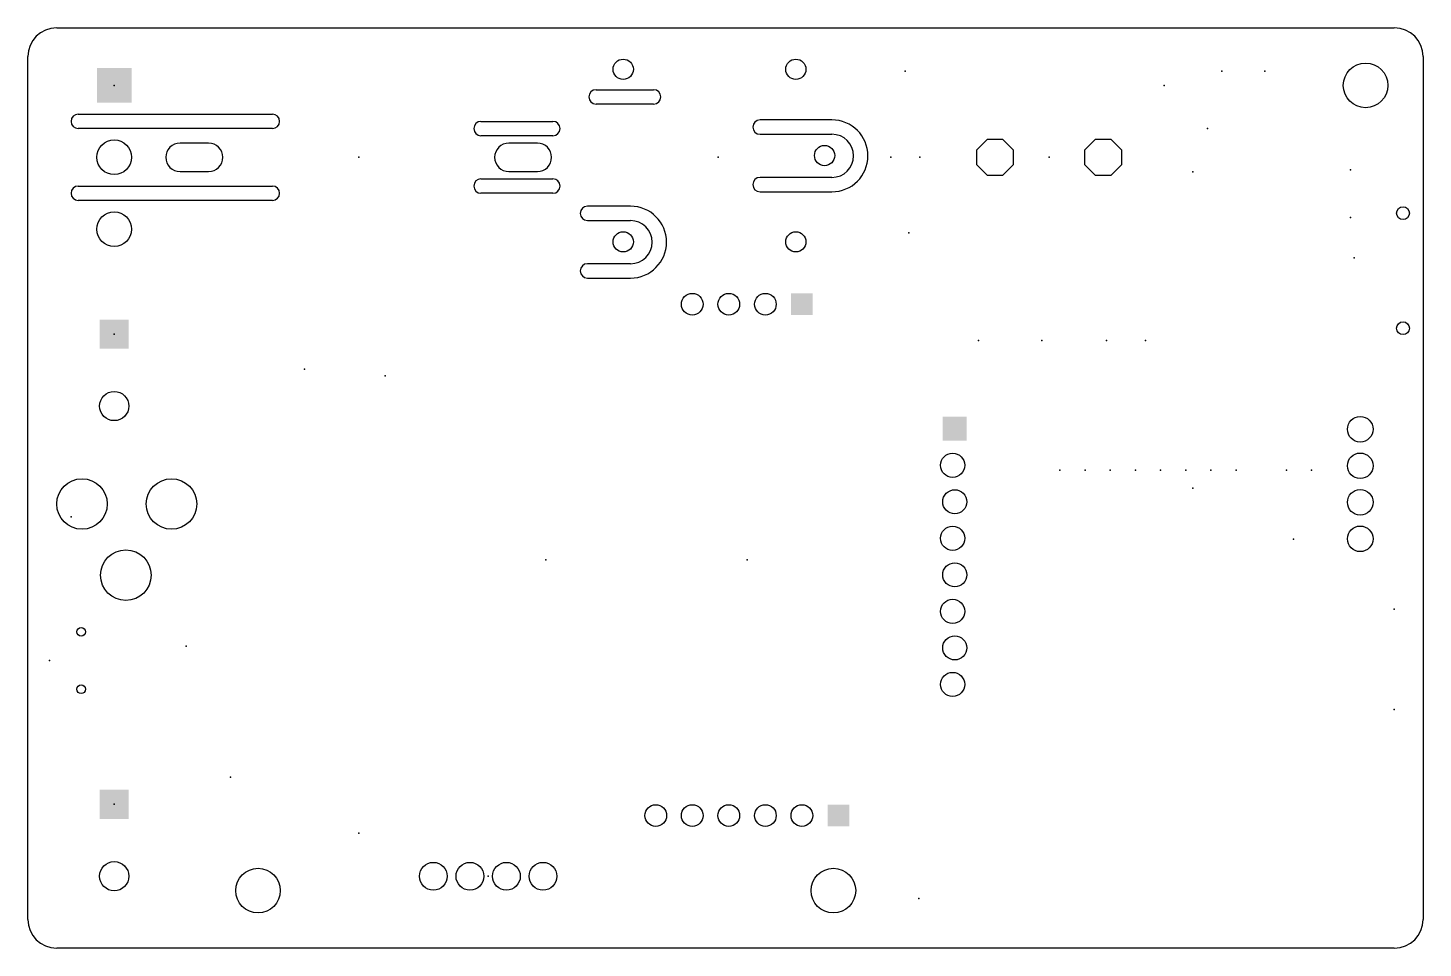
# Model space of a CAD drawing. Extents: x 0 to 97, y 0 to 64.
import ezdxf

# ---------------------------------------------------------------- set-up
doc = ezdxf.new("R2010")
doc.units = 0
for name, color, linetype in [('17', 94, 'CONTINUOUS'), ('20', 6, 'CONTINUOUS'), ('23', 178, 'CONTINUOUS'), ('24', 178, 'CONTINUOUS')]:
    doc.layers.add(name, color=color, linetype=linetype)

# ---------------------------------------------------------------- blocks, each defined once
blk = doc.blocks.new('LONGP100')
blk.add_lwpolyline([(-0.5, -0.5), (0.5, -0.5, 1), (0.5, 0.5), (-0.5, 0.5, 1)], format="xyb", close=True)
blk = doc.blocks.new('ROUNDP')
blk.add_circle((0, 0), 0.5)
blk = doc.blocks.new('SQUAREP')
blk.add_solid([(-0.5, -0.5), (0.5, -0.5), (-0.5, 0.5), (0.5, 0.5)])
blk = doc.blocks.new('OCTAGONP')
blk.add_lwpolyline([(-0.5, -0.2071), (-0.5, 0.2071), (-0.2071, 0.5), (0.2071, 0.5), (0.5, 0.2071), (0.5, -0.2071), (0.2071, -0.5), (-0.2071, -0.5)], close=True)

msp = doc.modelspace()

# ---------------------------------------------------------------- linework, layer by layer
at = {"layer": '20'}
for p, q in [((2, 64), (95, 64)), ((0, 2), (0, 62)), ((97, 62), (97, 2)), ((39.5, 59.7), (43.5, 59.7)), ((43.5, 58.7), (39.5, 58.7)), ((3.5, 58), (17, 58)), ((31.5, 57.5), (36.5, 57.5)), ((55.9, 57.6), (50.9, 57.6)), ((17, 57), (3.5, 57)), ((36.5, 56.5), (31.5, 56.5)), ((50.9, 56.6), (55.9, 56.6)), ((31.5, 53.5), (36.5, 53.5)), ((55.9, 53.6), (50.9, 53.6)), ((3.5, 53), (17, 53)), ((36.5, 52.5), (31.5, 52.5)), ((50.9, 52.6), (55.9, 52.6)), ((17, 52), (3.5, 52)), ((41.9, 51.6), (38.9, 51.6)), ((38.9, 50.6), (41.9, 50.6)), ((41.9, 47.6), (38.9, 47.6)), ((38.9, 46.6), (41.9, 46.6)), ((95, 0), (2, 0))]:
    msp.add_line(p, q, dxfattribs=at)
for centre, radius in [((93, 60), 1.55), ((95.607, 51.114), 0.445), ((95.607, 43.114), 0.445), ((3.7, 22), 0.3), ((3.7, 18), 0.3), ((16, 4), 1.55), ((56, 4), 1.55)]:
    msp.add_circle(centre, radius, dxfattribs=at)
for centre, radius, start, end in [((2, 62), 2, 90, 180), ((95, 62), 2, 0, 90), ((39.5, 59.2), 0.5, 90, 180), ((39.5, 59.2), 0.5, 180, 270), ((43.5, 59.2), 0.5, 0, 90), ((43.5, 59.2), 0.5, 270, 0), ((3.5, 57.5), 0.5, 90, 180), ((3.5, 57.5), 0.5, 180, 270), ((17, 57.5), 0.5, 0, 90), ((17, 57.5), 0.5, 270, 0), ((31.5, 57), 0.5, 90, 180), ((36.5, 57), 0.5, 0, 90), ((50.9, 57.1), 0.5, 90, 180), ((55.9, 55.1), 2.5, 0, 90), ((31.5, 57), 0.5, 180, 270), ((36.5, 57), 0.5, 270, 0), ((50.9, 57.1), 0.5, 180, 270), ((55.9, 55.1), 1.5, 0, 90), ((55.9, 55.1), 1.5, 270, 0), ((55.9, 55.1), 2.5, 270, 0), ((31.5, 53), 0.5, 90, 180), ((36.5, 53), 0.5, 0, 90), ((50.9, 53.1), 0.5, 90, 180), ((3.5, 52.5), 0.5, 90, 180), ((3.5, 52.5), 0.5, 180, 270), ((17, 52.5), 0.5, 0, 90), ((17, 52.5), 0.5, 270, 0), ((31.5, 53), 0.5, 180, 270), ((36.5, 53), 0.5, 270, 0), ((50.9, 53.1), 0.5, 180, 270), ((38.9, 51.1), 0.5, 90, 180), ((41.9, 49.1), 2.5, 0, 90), ((38.9, 51.1), 0.5, 180, 270), ((41.9, 49.1), 1.5, 0, 90), ((41.9, 49.1), 1.5, 270, 0), ((41.9, 49.1), 2.5, 270, 0), ((38.9, 47.1), 0.5, 90, 180), ((38.9, 47.1), 0.5, 180, 270), ((2, 2), 2, 180, 270), ((95, 2), 2, 270, 0)]:
    msp.add_arc(centre, radius, start, end, dxfattribs=at)
at = {"layer": '23'}
for p in [(61, 61), (83, 61), (86, 61), (6, 60), (79, 60), (82, 57), (23, 55), (48, 55), (60, 55), (62, 55), (71, 55), (61.25, 49.75), (92.2, 48), (6, 42.7), (66.1, 42.25), (70.5, 42.25), (75, 42.25), (77.7, 42.25), (19.223, 40.254), (24.842, 39.794), (71.75, 33.25), (73.5, 33.25), (75.25, 33.25), (77, 33.25), (78.75, 33.25), (80.5, 33.25), (82.25, 33.25), (84, 33.25), (87.5, 33.25), (89.25, 33.25), (3, 30), (88, 28.45), (50, 27), (95, 23.572), (11, 21), (1.5, 20), (95, 16.588), (14.088, 11.884), (6, 10), (23, 8), (32, 5), (61.95, 3.45)]:
    msp.add_point(p, dxfattribs=at)
at = {"layer": '24'}
for p in [(81, 54), (91.948, 54.118), (91.948, 50.816), (81, 32), (36, 27)]:
    msp.add_point(p, dxfattribs=at)

# ---------------------------------------------------------------- block references
at = {"layer": '17'}
for name, p, xscale, yscale, rotation in [('SQUAREP', (6, 60), 2.413, 2.413, 270), ('SQUAREP', (6, 60), 2.413, 2.413, 270), ('ROUNDP', (41.39, 61.12), 1.408, 1.408, 180), ('ROUNDP', (41.39, 61.12), 1.408, 1.408, 180), ('ROUNDP', (53.39, 61.12), 1.408, 1.408, 180), ('ROUNDP', (53.39, 61.12), 1.408, 1.408, 180), ('ROUNDP', (6, 55), 2.413, 2.413, 270), ('ROUNDP', (6, 55), 2.413, 2.413, 270), ('ROUNDP', (55.39, 55.12), 1.408, 1.408, 180), ('ROUNDP', (55.39, 55.12), 1.408, 1.408, 180), ('ROUNDP', (6, 50), 2.413, 2.413, 270), ('ROUNDP', (6, 50), 2.413, 2.413, 270), ('ROUNDP', (41.39, 49.12), 1.408, 1.408, 180), ('ROUNDP', (41.39, 49.12), 1.408, 1.408, 180), ('ROUNDP', (53.39, 49.12), 1.408, 1.408, 180), ('ROUNDP', (53.39, 49.12), 1.408, 1.408, 180), ('ROUNDP', (46.19, 44.78), 1.508, 1.508, 90), ('ROUNDP', (46.19, 44.78), 1.508, 1.508, 90), ('ROUNDP', (48.73, 44.78), 1.508, 1.508, 90), ('ROUNDP', (48.73, 44.78), 1.508, 1.508, 90), ('ROUNDP', (51.27, 44.78), 1.508, 1.508, 90), ('ROUNDP', (51.27, 44.78), 1.508, 1.508, 90), ('SQUAREP', (53.81, 44.78), 1.508, 1.508, 90), ('SQUAREP', (53.81, 44.78), 1.508, 1.508, 90), ('SQUAREP', (6, 42.7), 2.032, 2.032, 270), ('SQUAREP', (6, 42.7), 2.032, 2.032, 270), ('ROUNDP', (6, 37.7), 2.032, 2.032, 270), ('ROUNDP', (6, 37.7), 2.032, 2.032, 270), ('SQUAREP', (64.44, 36.12), 1.6764, 1.6764, 90), ('SQUAREP', (64.44, 36.12), 1.6764, 1.6764, 90), ('ROUNDP', (92.63, 36.085), 1.778, 1.778, 270), ('ROUNDP', (92.63, 36.085), 1.778, 1.778, 270), ('ROUNDP', (64.29, 33.58), 1.6764, 1.6764, 90), ('ROUNDP', (64.29, 33.58), 1.6764, 1.6764, 90), ('ROUNDP', (92.63, 33.545), 1.778, 1.778, 270), ('ROUNDP', (92.63, 33.545), 1.778, 1.778, 270), ('ROUNDP', (3.762, 30.889), 3.516, 3.516, 90), ('ROUNDP', (3.762, 30.889), 3.516, 3.516, 90), ('ROUNDP', (9.985, 30.889), 3.516, 3.516, 90), ('ROUNDP', (9.985, 30.889), 3.516, 3.516, 90), ('ROUNDP', (64.44, 31.04), 1.6764, 1.6764, 90), ('ROUNDP', (64.44, 31.04), 1.6764, 1.6764, 90), ('ROUNDP', (92.63, 31.005), 1.778, 1.778, 270), ('ROUNDP', (92.63, 31.005), 1.778, 1.778, 270), ('ROUNDP', (64.29, 28.5), 1.6764, 1.6764, 90), ('ROUNDP', (64.29, 28.5), 1.6764, 1.6764, 90), ('ROUNDP', (92.63, 28.465), 1.778, 1.778, 180), ('ROUNDP', (92.63, 28.465), 1.778, 1.778, 180), ('ROUNDP', (6.81, 25.936), 3.516, 3.516, 180), ('ROUNDP', (6.81, 25.936), 3.516, 3.516, 180), ('ROUNDP', (64.44, 25.96), 1.6764, 1.6764, 90), ('ROUNDP', (64.44, 25.96), 1.6764, 1.6764, 90), ('ROUNDP', (64.29, 23.42), 1.6764, 1.6764, 90), ('ROUNDP', (64.29, 23.42), 1.6764, 1.6764, 90), ('ROUNDP', (64.44, 20.88), 1.6764, 1.6764, 90), ('ROUNDP', (64.44, 20.88), 1.6764, 1.6764, 90), ('ROUNDP', (64.29, 18.34), 1.6764, 1.6764, 90), ('ROUNDP', (64.29, 18.34), 1.6764, 1.6764, 90), ('SQUAREP', (6, 10), 2.032, 2.032, 270), ('SQUAREP', (6, 10), 2.032, 2.032, 270), ('ROUNDP', (43.65, 9.22), 1.508, 1.508, 90), ('ROUNDP', (43.65, 9.22), 1.508, 1.508, 90), ('ROUNDP', (46.19, 9.22), 1.508, 1.508, 90), ('ROUNDP', (46.19, 9.22), 1.508, 1.508, 90), ('ROUNDP', (48.73, 9.22), 1.508, 1.508, 90), ('ROUNDP', (48.73, 9.22), 1.508, 1.508, 90), ('ROUNDP', (51.27, 9.22), 1.508, 1.508, 90), ('ROUNDP', (51.27, 9.22), 1.508, 1.508, 90), ('ROUNDP', (53.81, 9.22), 1.508, 1.508, 90), ('ROUNDP', (53.81, 9.22), 1.508, 1.508, 90), ('SQUAREP', (56.35, 9.22), 1.508, 1.508, 90), ('SQUAREP', (56.35, 9.22), 1.508, 1.508, 90), ('ROUNDP', (6, 5), 2.032, 2.032, 270), ('ROUNDP', (6, 5), 2.032, 2.032, 270), ('ROUNDP', (28.19, 5), 1.9304, 1.9304, 90), ('ROUNDP', (28.19, 5), 1.9304, 1.9304, 90), ('ROUNDP', (30.73, 5), 1.9304, 1.9304, 90), ('ROUNDP', (30.73, 5), 1.9304, 1.9304, 90), ('ROUNDP', (33.27, 5), 1.9304, 1.9304, 90), ('ROUNDP', (33.27, 5), 1.9304, 1.9304, 90), ('ROUNDP', (35.81, 5), 1.9304, 1.9304, 90), ('ROUNDP', (35.81, 5), 1.9304, 1.9304, 90)]:
    msp.add_blockref(name, p, dxfattribs=dict(at, xscale=xscale, yscale=yscale, rotation=rotation))
for name, p, xscale, yscale in [('OCTAGONP', (67.241, 55), 2.54, 2.54), ('OCTAGONP', (67.241, 55), 2.54, 2.54), ('OCTAGONP', (74.759, 55), 2.54, 2.54), ('OCTAGONP', (74.759, 55), 2.54, 2.54), ('LONGP100', (11.57, 55), 1.9812, 1.9812), ('LONGP100', (11.57, 55), 1.9812, 1.9812), ('LONGP100', (34.43, 55), 1.9812, 1.9812), ('LONGP100', (34.43, 55), 1.9812, 1.9812)]:
    msp.add_blockref(name, p, dxfattribs=dict(at, xscale=xscale, yscale=yscale))

doc.saveas('drawing.dxf')
